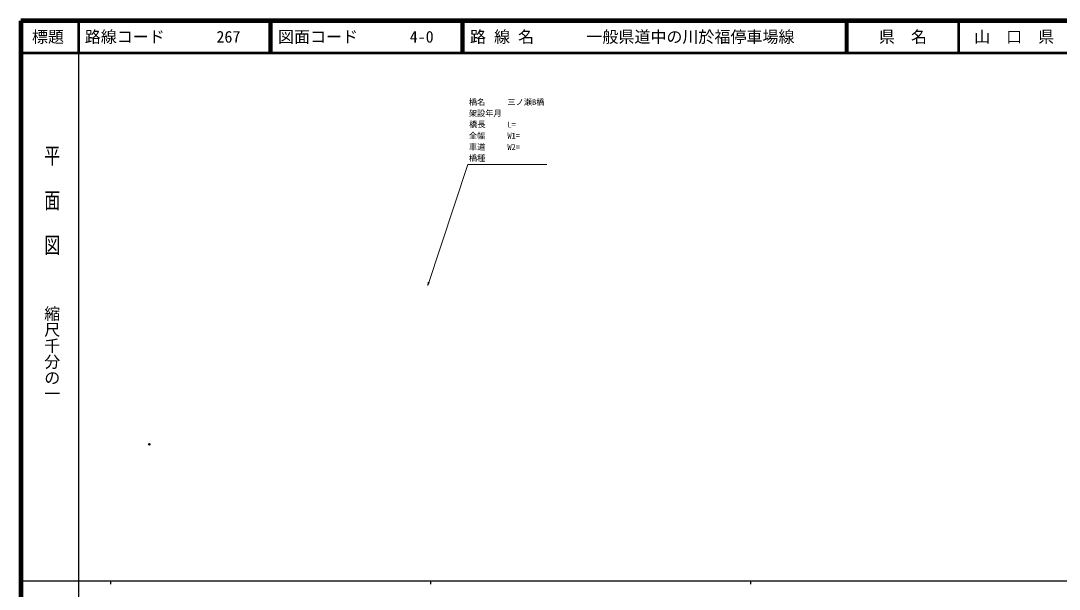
# Model space of a CAD drawing. Units: millimetres on the paper, with parts at other scales. Extents: x 40 to 680, y 20 to 380.
# Drawn here: x 40 to 364.5, y 202.4 to 380 of the extents above; entities that cross this region are included whole.
import ezdxf
from ezdxf.enums import TextEntityAlignment as Align

# ---------------------------------------------------------------- set-up
doc = ezdxf.new("R2010")
doc.units = ezdxf.units.MM
doc.header["$PDMODE"] = 32
doc.header["$PDSIZE"] = 0.5
for name, color, linetype in [('M-OTRS', 6, 'Continuous'), ('M-STR-STR1', 7, 'Continuous'), ('M-TTL-TXT', 7, 'Continuous')]:
    doc.layers.add(name, color=color, linetype=linetype)
for name, color, linetype, lineweight in [('M-TTL', 2, 'Continuous', 140), ('M-TTL-BAND', 7, 'Continuous', 25), ('M-TTL-LINE', 7, 'Continuous', 50)]:
    doc.layers.add(name, color=color, linetype=linetype, lineweight=lineweight)
doc.styles.add('@ＭＳ ゴシック', font='')
doc.styles.add('ＭＳ ゴシック', font='')
doc.styles.get('@ＭＳ ゴシック').set_extended_font_data('@MS Gothic')
doc.styles.get('ＭＳ ゴシック').set_extended_font_data('MS Gothic')

# ---------------------------------------------------------------- blocks, each defined once
blk = doc.blocks.new('open_arrow')
at = {"color": 0, "linetype": 'Continuous', "lineweight": -2}
blk.add_lwpolyline([(7.5, 1.25), (0, 0), (7.5, -1.25)], dxfattribs=at)

msp = doc.modelspace()

# ---------------------------------------------------------------- linework, layer by layer
at = {"layer": 'M-OTRS'}
msp.add_point((80.173, 247.679), dxfattribs=at)
at = {"layer": 'M-TTL'}
for p, q in [((40, 380), (40, 20)), ((680, 380), (40, 380))]:
    msp.add_line(p, q, dxfattribs=at)
at = {"layer": 'M-TTL', "color": 7, "lineweight": 13}
msp.add_lwpolyline([(167.134, 297.298), (179.729, 335.083), (204.322, 335.083)], dxfattribs=at)
at = {"layer": 'M-TTL-BAND'}
for p, q in [((58, 370), (58, 20)), ((40, 205), (579, 205)), ((68, 205), (68, 204)), ((168, 205), (168, 204)), ((268, 205), (268, 204))]:
    msp.add_line(p, q, dxfattribs=at)
at = {"layer": 'M-TTL-LINE'}
for p, q in [((58, 380), (58, 370)), ((117.75, 380), (117.75, 370)), ((118.25, 380), (118.25, 370)), ((177.75, 380), (177.75, 370)), ((178.25, 380), (178.25, 370)), ((297.75, 380), (297.75, 370)), ((298.25, 380), (298.25, 370)), ((333, 380), (333, 370)), ((40, 370), (680, 370))]:
    msp.add_line(p, q, dxfattribs=at)

# ---------------------------------------------------------------- block references
at = {"layer": 'M-TTL', "color": 7, "lineweight": 13, "xscale": 0.133, "yscale": 0.133, "rotation": 71.6}
msp.add_blockref('open_arrow', (167.134, 297.298), dxfattribs=at)

# ---------------------------------------------------------------- texts
at = {"layer": 'M-STR-STR1', "style": 'ＭＳ ゴシック'}
for s, p in [('橋名', (180.008, 353.116)), ('三ノ瀬B橋', (192.052, 353.116)), ('架設年月', (180.008, 349.616)), ('橋長', (180.076, 346.167)), ('L=', (192.052, 346.116)), ('全幅', (180.008, 342.616)), ('W1=', (192.052, 342.616)), ('車道', (180.008, 339.116)), ('W2=', (192.052, 339.116)), ('橋種', (180.008, 335.616))]:
    msp.add_text(s, height=1.833, dxfattribs=at).set_placement(p, align=Align.BOTTOM_LEFT)
at = {"layer": 'M-TTL-BAND', "style": '@ＭＳ ゴシック', "width": 1.4}
msp.add_text('平  面  図', height=3.666, rotation=270, dxfattribs=at).set_placement((49.777, 306.475), align=Align.MIDDLE_RIGHT)
at = {"layer": 'M-TTL-BAND', "style": '@ＭＳ ゴシック'}
msp.add_text('縮尺千分の一', height=3.666, rotation=270, dxfattribs=at).set_placement((49.777, 261.03), align=Align.MIDDLE_RIGHT)
at = {"layer": 'M-TTL-TXT', "style": 'ＭＳ ゴシック'}
for s, p in [('標題', (48.5, 375)), ('県\u3000名', (315.625, 375)), ('山\u3000口\u3000県', (350.375, 375))]:
    msp.add_text(s, height=3.666, dxfattribs=at).set_placement(p, align=Align.MIDDLE_CENTER)
for s, p in [('路線コード', (60, 375)), ('267', (101.142, 375)), ('図面コード', (120.38, 375)), ('4-0', (161.521, 375)), ('路 線 名', (180.38, 375)), ('一般県道中の川於福停車場線', (216.734, 375))]:
    msp.add_text(s, height=3.666, dxfattribs=at).set_placement(p, align=Align.MIDDLE_LEFT)

doc.saveas('drawing.dxf')
